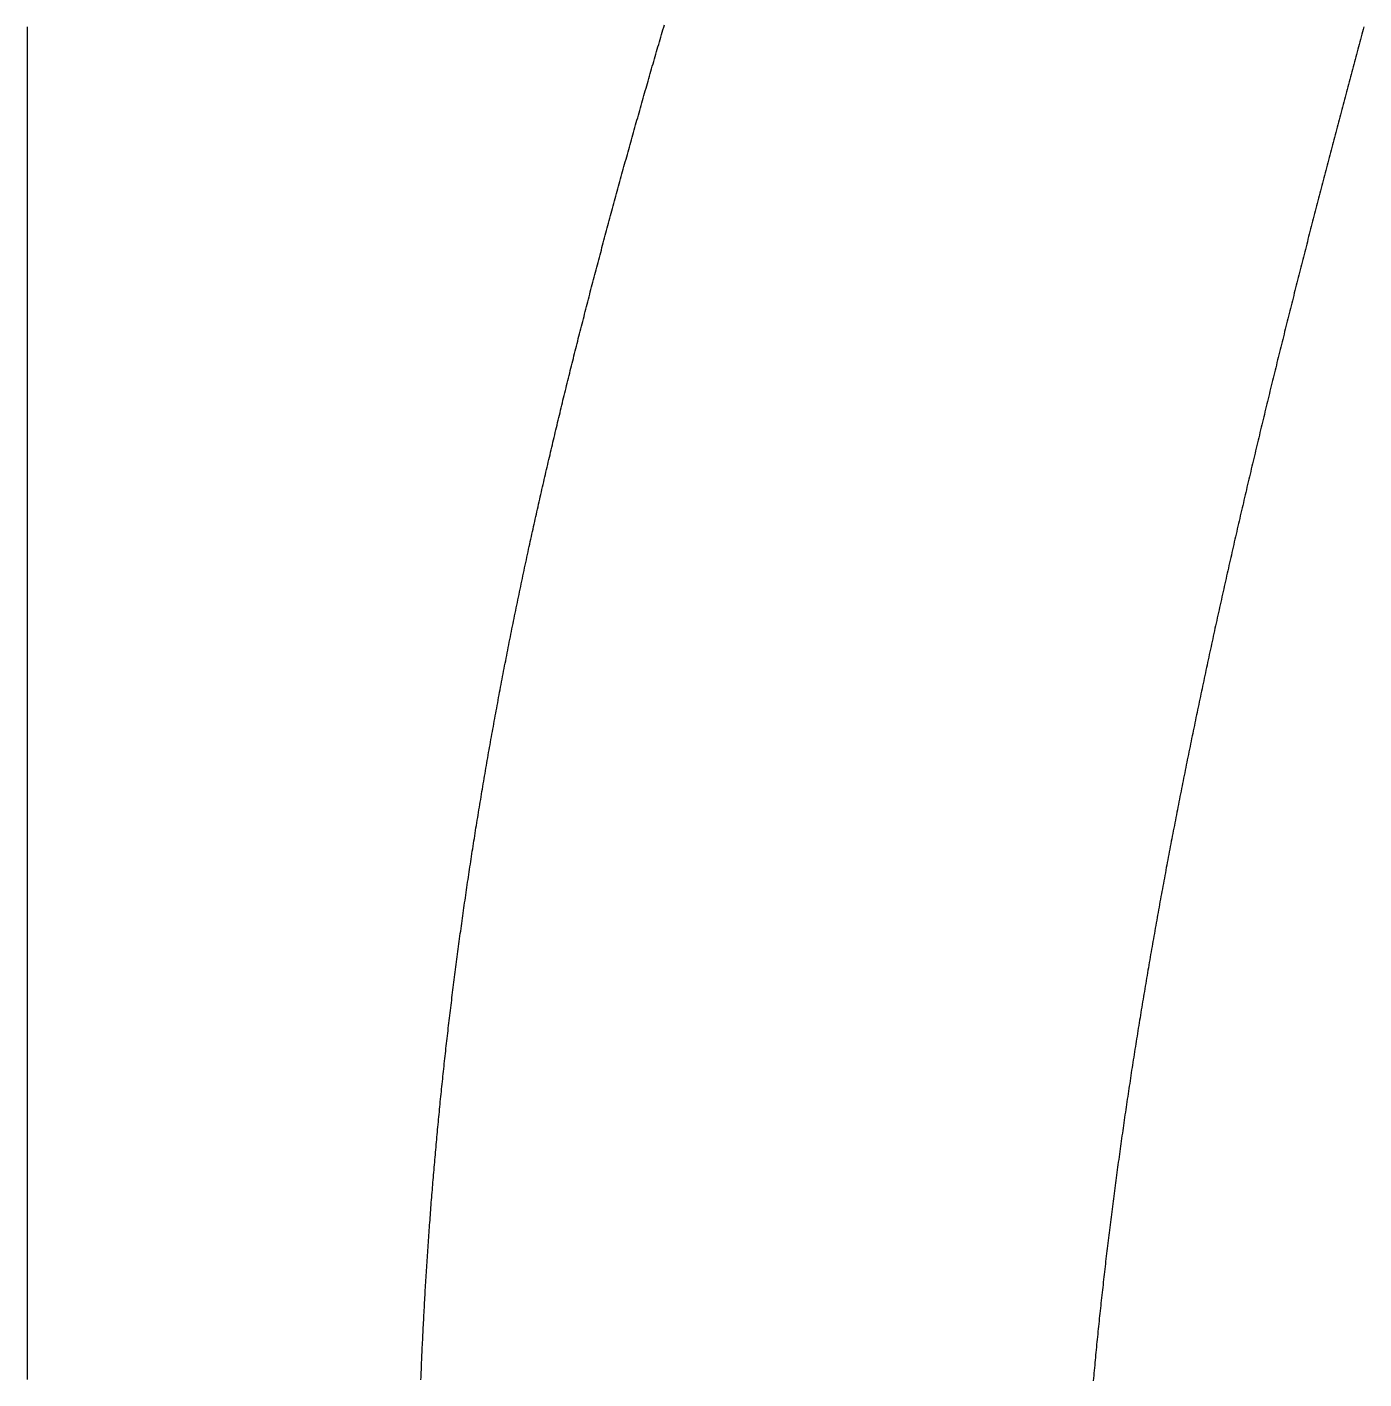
# Model space of a CAD drawing. Header units: metres. Extents: x -33 to 33, y -106 to 106.
# Drawn here: x -32.98 to -6.7, y -53.17 to -26.58 of the extents above; entities that cross this region are included whole.
import ezdxf

# ---------------------------------------------------------------- set-up
doc = ezdxf.new("R2010")
doc.units = ezdxf.units.M

msp = doc.modelspace()

# ---------------------------------------------------------------- linework, layer by layer
for points in [[(-32.98, -26.579), (-32.98, -26.629), (-32.98, -26.679), (-32.98, -26.729), (-32.98, -26.779), (-32.98, -26.829), (-32.98, -26.879), (-32.98, -26.929), (-32.98, -26.979), (-32.98, -27.029), (-32.98, -27.079), (-32.98, -27.129), (-32.98, -27.179), (-32.98, -27.229), (-32.98, -27.279), (-32.98, -27.329), (-32.98, -27.379), (-32.98, -27.429), (-32.98, -27.479), (-32.98, -27.529), (-32.98, -27.579), (-32.98, -27.629), (-32.98, -27.679), (-32.98, -27.729), (-32.98, -27.779), (-32.98, -27.829), (-32.98, -27.879), (-32.98, -27.929), (-32.98, -27.979), (-32.98, -28.029), (-32.98, -28.079), (-32.98, -28.129), (-32.98, -28.179), (-32.98, -28.229), (-32.98, -28.279), (-32.98, -28.329), (-32.98, -28.379), (-32.98, -28.429), (-32.98, -28.479), (-32.98, -28.529), (-32.98, -28.579), (-32.98, -28.629), (-32.98, -28.679), (-32.98, -28.729), (-32.98, -28.779), (-32.98, -28.829), (-32.98, -28.879), (-32.98, -28.929), (-32.98, -28.979), (-32.98, -29.029), (-32.98, -29.079), (-32.98, -29.129), (-32.98, -29.179), (-32.98, -29.229), (-32.98, -29.279), (-32.98, -29.329), (-32.98, -29.379), (-32.98, -29.429), (-32.98, -29.479), (-32.98, -29.529), (-32.98, -29.579), (-32.98, -29.629), (-32.98, -29.679), (-32.98, -29.729), (-32.98, -29.779), (-32.98, -29.829), (-32.98, -29.879), (-32.98, -29.929), (-32.98, -29.979), (-32.98, -30.029), (-32.98, -30.079), (-32.98, -30.129), (-32.98, -30.179), (-32.98, -30.229), (-32.98, -30.279), (-32.98, -30.329), (-32.98, -30.379), (-32.98, -30.429), (-32.98, -30.479), (-32.98, -30.529), (-32.98, -30.579), (-32.98, -30.629), (-32.98, -30.679), (-32.98, -30.729), (-32.98, -30.779), (-32.98, -30.829), (-32.98, -30.879), (-32.98, -30.929), (-32.98, -30.979), (-32.98, -31.029), (-32.98, -31.079), (-32.98, -31.129), (-32.98, -31.179), (-32.98, -31.229), (-32.98, -31.279), (-32.98, -31.329), (-32.98, -31.379), (-32.98, -31.429), (-32.98, -31.479), (-32.98, -31.529), (-32.98, -31.579), (-32.98, -31.629), (-32.98, -31.679), (-32.98, -31.729), (-32.98, -31.779), (-32.98, -31.829), (-32.98, -31.879), (-32.98, -31.929), (-32.98, -31.979), (-32.98, -32.029), (-32.98, -32.079), (-32.98, -32.129), (-32.98, -32.179), (-32.98, -32.229), (-32.98, -32.279), (-32.98, -32.329), (-32.98, -32.379), (-32.98, -32.429), (-32.98, -32.479), (-32.98, -32.529), (-32.98, -32.579), (-32.98, -32.629), (-32.98, -32.679), (-32.98, -32.729), (-32.98, -32.779), (-32.98, -32.829), (-32.98, -32.879), (-32.98, -32.929), (-32.98, -32.979), (-32.98, -33.029), (-32.98, -33.079), (-32.98, -33.129), (-32.98, -33.179), (-32.98, -33.229), (-32.98, -33.279), (-32.98, -33.329), (-32.98, -33.379), (-32.98, -33.429), (-32.98, -33.479), (-32.98, -33.529), (-32.98, -33.579), (-32.98, -33.629), (-32.98, -33.679), (-32.98, -33.729), (-32.98, -33.78), (-32.98, -33.83), (-32.98, -33.88), (-32.98, -33.93), (-32.98, -33.98), (-32.98, -34.03), (-32.98, -34.08), (-32.98, -34.13), (-32.98, -34.18), (-32.98, -34.23), (-32.98, -34.28), (-32.98, -34.33), (-32.98, -34.38), (-32.98, -34.43), (-32.98, -34.48), (-32.98, -34.53), (-32.98, -34.58), (-32.98, -34.63), (-32.98, -34.68), (-32.98, -34.73), (-32.98, -34.78), (-32.98, -34.83), (-32.98, -34.88), (-32.98, -34.93), (-32.98, -34.98), (-32.98, -35.03), (-32.98, -35.08), (-32.98, -35.13), (-32.98, -35.18), (-32.98, -35.23), (-32.98, -35.28), (-32.98, -35.33), (-32.98, -35.38), (-32.98, -35.43), (-32.98, -35.48), (-32.98, -35.53), (-32.98, -35.58), (-32.98, -35.63), (-32.98, -35.68), (-32.98, -35.73), (-32.98, -35.78), (-32.98, -35.83), (-32.98, -35.88), (-32.98, -35.93), (-32.98, -35.98), (-32.98, -36.03), (-32.98, -36.08), (-32.98, -36.13), (-32.98, -36.18), (-32.98, -36.23), (-32.98, -36.28), (-32.98, -36.33), (-32.98, -36.38), (-32.98, -36.43), (-32.98, -36.48), (-32.98, -36.53), (-32.98, -36.58), (-32.98, -36.63), (-32.98, -36.68), (-32.98, -36.73), (-32.98, -36.78), (-32.98, -36.83), (-32.98, -36.88), (-32.98, -36.93), (-32.98, -36.98), (-32.98, -37.03), (-32.98, -37.08), (-32.98, -37.13), (-32.98, -37.18), (-32.98, -37.23), (-32.98, -37.28), (-32.98, -37.33), (-32.98, -37.38), (-32.98, -37.43), (-32.98, -37.48), (-32.98, -37.53), (-32.98, -37.58), (-32.98, -37.63), (-32.98, -37.68), (-32.98, -37.73), (-32.98, -37.78), (-32.98, -37.83), (-32.98, -37.88), (-32.98, -37.93), (-32.98, -37.98), (-32.98, -38.03), (-32.98, -38.08), (-32.98, -38.13), (-32.98, -38.18), (-32.98, -38.23), (-32.98, -38.28), (-32.98, -38.33), (-32.98, -38.38), (-32.98, -38.43), (-32.98, -38.48), (-32.98, -38.53), (-32.98, -38.58), (-32.98, -38.63), (-32.98, -38.68), (-32.98, -38.73), (-32.98, -38.78), (-32.98, -38.83), (-32.98, -38.88), (-32.98, -38.93), (-32.98, -38.98), (-32.98, -39.03), (-32.98, -39.08), (-32.98, -39.13), (-32.98, -39.18), (-32.98, -39.23), (-32.98, -39.28), (-32.98, -39.33), (-32.98, -39.38), (-32.98, -39.43), (-32.98, -39.48), (-32.98, -39.53), (-32.98, -39.58), (-32.98, -39.63), (-32.98, -39.68), (-32.98, -39.73), (-32.98, -39.78), (-32.98, -39.83), (-32.98, -39.88), (-32.98, -39.93), (-32.98, -39.98), (-32.98, -40.03), (-32.98, -40.08), (-32.98, -40.13), (-32.98, -40.18), (-32.98, -40.23), (-32.98, -40.28), (-32.98, -40.33), (-32.98, -40.38), (-32.98, -40.43), (-32.98, -40.48), (-32.98, -40.53), (-32.98, -40.58), (-32.98, -40.63), (-32.98, -40.68), (-32.98, -40.73), (-32.98, -40.78), (-32.98, -40.83), (-32.98, -40.88), (-32.98, -40.93), (-32.98, -40.98), (-32.98, -41.03), (-32.98, -41.08), (-32.98, -41.13), (-32.98, -41.18), (-32.98, -41.23), (-32.98, -41.281), (-32.98, -41.331), (-32.98, -41.381), (-32.98, -41.431), (-32.98, -41.481), (-32.98, -41.531), (-32.98, -41.581), (-32.98, -41.631), (-32.98, -41.681), (-32.98, -41.731), (-32.98, -41.781), (-32.98, -41.831), (-32.98, -41.881), (-32.98, -41.931), (-32.98, -41.981), (-32.98, -42.031), (-32.98, -42.081), (-32.98, -42.131), (-32.98, -42.181), (-32.98, -42.231), (-32.98, -42.281), (-32.98, -42.331), (-32.98, -42.381), (-32.98, -42.431), (-32.98, -42.481), (-32.98, -42.531), (-32.98, -42.581), (-32.98, -42.631), (-32.98, -42.681), (-32.98, -42.731), (-32.98, -42.781), (-32.98, -42.831), (-32.98, -42.881), (-32.98, -42.931), (-32.98, -42.981), (-32.98, -43.031), (-32.98, -43.081), (-32.98, -43.131), (-32.98, -43.181), (-32.98, -43.231), (-32.98, -43.281), (-32.98, -43.331), (-32.98, -43.381), (-32.98, -43.431), (-32.98, -43.481), (-32.98, -43.531), (-32.98, -43.581), (-32.98, -43.631), (-32.98, -43.681), (-32.98, -43.731), (-32.98, -43.781), (-32.98, -43.831), (-32.98, -43.881), (-32.98, -43.931), (-32.98, -43.981), (-32.98, -44.031), (-32.98, -44.081), (-32.98, -44.131), (-32.98, -44.181), (-32.98, -44.231), (-32.98, -44.281), (-32.98, -44.331), (-32.98, -44.381), (-32.98, -44.431), (-32.98, -44.481), (-32.98, -44.531), (-32.98, -44.581), (-32.98, -44.631), (-32.98, -44.681), (-32.98, -44.731), (-32.98, -44.781), (-32.98, -44.831), (-32.98, -44.881), (-32.98, -44.931), (-32.98, -44.981), (-32.98, -45.031), (-32.98, -45.081), (-32.98, -45.131), (-32.98, -45.181), (-32.98, -45.231), (-32.98, -45.281), (-32.98, -45.331), (-32.98, -45.381), (-32.98, -45.431), (-32.98, -45.481), (-32.98, -45.531), (-32.98, -45.581), (-32.98, -45.631), (-32.98, -45.681), (-32.98, -45.731), (-32.98, -45.781), (-32.98, -45.831), (-32.98, -45.881), (-32.98, -45.931), (-32.98, -45.981), (-32.98, -46.031), (-32.98, -46.081), (-32.98, -46.131), (-32.98, -46.181), (-32.98, -46.231), (-32.98, -46.281), (-32.98, -46.331), (-32.98, -46.381), (-32.98, -46.431), (-32.98, -46.481), (-32.98, -46.531), (-32.98, -46.581), (-32.98, -46.631), (-32.98, -46.681), (-32.98, -46.731), (-32.98, -46.781), (-32.98, -46.831), (-32.98, -46.881), (-32.98, -46.931), (-32.98, -46.981), (-32.98, -47.031), (-32.98, -47.081), (-32.98, -47.131), (-32.98, -47.181), (-32.98, -47.231), (-32.98, -47.281), (-32.98, -47.331), (-32.98, -47.381), (-32.98, -47.431), (-32.98, -47.481), (-32.98, -47.531), (-32.98, -47.581), (-32.98, -47.631), (-32.98, -47.681), (-32.98, -47.731), (-32.98, -47.781), (-32.98, -47.831), (-32.98, -47.881), (-32.98, -47.931), (-32.98, -47.981), (-32.98, -48.031), (-32.98, -48.081), (-32.98, -48.131), (-32.98, -48.181), (-32.98, -48.231), (-32.98, -48.281), (-32.98, -48.331), (-32.98, -48.381), (-32.98, -48.431), (-32.98, -48.481), (-32.98, -48.531), (-32.98, -48.581), (-32.98, -48.631), (-32.98, -48.681), (-32.98, -48.731), (-32.98, -48.782), (-32.98, -48.832), (-32.98, -48.882), (-32.98, -48.932), (-32.98, -48.982), (-32.98, -49.032), (-32.98, -49.082), (-32.98, -49.132), (-32.98, -49.182), (-32.98, -49.232), (-32.98, -49.282), (-32.98, -49.332), (-32.98, -49.382), (-32.98, -49.432), (-32.98, -49.482), (-32.98, -49.532), (-32.98, -49.582), (-32.98, -49.632), (-32.98, -49.682), (-32.98, -49.732), (-32.98, -49.782), (-32.98, -49.832), (-32.98, -49.882), (-32.98, -49.932), (-32.98, -49.982), (-32.98, -50.032), (-32.98, -50.082), (-32.98, -50.132), (-32.98, -50.182), (-32.98, -50.232), (-32.98, -50.282), (-32.98, -50.332), (-32.98, -50.382), (-32.98, -50.432), (-32.98, -50.482), (-32.98, -50.532), (-32.98, -50.582), (-32.98, -50.632), (-32.98, -50.682), (-32.98, -50.732), (-32.98, -50.782), (-32.98, -50.832), (-32.98, -50.882), (-32.98, -50.932), (-32.98, -50.982), (-32.98, -51.032), (-32.98, -51.082), (-32.98, -51.132), (-32.98, -51.182), (-32.98, -51.232), (-32.98, -51.282), (-32.98, -51.332), (-32.98, -51.382), (-32.98, -51.432), (-32.98, -51.482), (-32.98, -51.532), (-32.98, -51.582), (-32.98, -51.632), (-32.98, -51.682), (-32.98, -51.732), (-32.98, -51.782), (-32.98, -51.832), (-32.98, -51.882), (-32.98, -51.932), (-32.98, -51.982), (-32.98, -52.032), (-32.98, -52.082), (-32.98, -52.132), (-32.98, -52.182), (-32.98, -52.232), (-32.98, -52.282), (-32.98, -52.332), (-32.98, -52.382), (-32.98, -52.432), (-32.98, -52.482), (-32.98, -52.532), (-32.98, -52.582), (-32.98, -52.632), (-32.98, -52.682), (-32.98, -52.732), (-32.98, -52.782), (-32.98, -52.832), (-32.98, -52.882), (-32.98, -52.932), (-32.98, -52.982), (-32.98, -53.032), (-32.98, -53.082), (-32.98, -53.132), (-32.98, -53.182)], [(-23.108, -36.799), (-23.098, -36.751), (-23.087, -36.702), (-23.076, -36.653), (-23.065, -36.604), (-23.055, -36.555), (-23.044, -36.506), (-23.033, -36.457), (-23.022, -36.409), (-23.012, -36.36), (-23.001, -36.311), (-22.99, -36.262), (-22.979, -36.213), (-22.968, -36.165), (-22.957, -36.116), (-22.946, -36.067), (-22.935, -36.018), (-22.924, -35.969), (-22.913, -35.921), (-22.902, -35.872), (-22.891, -35.823), (-22.88, -35.774), (-22.869, -35.726), (-22.858, -35.677), (-22.847, -35.628), (-22.835, -35.579), (-22.824, -35.531), (-22.813, -35.482), (-22.802, -35.433), (-22.791, -35.384), (-22.779, -35.336), (-22.768, -35.287), (-22.757, -35.238), (-22.746, -35.189), (-22.734, -35.141), (-22.723, -35.092), (-22.711, -35.043), (-22.7, -34.995), (-22.689, -34.946), (-22.677, -34.897), (-22.666, -34.849), (-22.654, -34.8), (-22.643, -34.751), (-22.631, -34.703), (-22.62, -34.654), (-22.608, -34.605), (-22.597, -34.557), (-22.585, -34.508), (-22.573, -34.46), (-22.562, -34.411), (-22.55, -34.362), (-22.539, -34.314), (-22.527, -34.265), (-22.515, -34.216), (-22.503, -34.168), (-22.492, -34.119), (-22.48, -34.071), (-22.468, -34.022), (-22.456, -33.973), (-22.445, -33.925), (-22.433, -33.876), (-22.421, -33.828), (-22.409, -33.779), (-22.397, -33.731), (-22.385, -33.682), (-22.373, -33.634), (-22.361, -33.585), (-22.349, -33.536), (-22.337, -33.488), (-22.326, -33.439), (-22.313, -33.391), (-22.301, -33.342), (-22.289, -33.294), (-22.277, -33.245), (-22.265, -33.197), (-22.253, -33.148), (-22.241, -33.1), (-22.229, -33.051), (-22.217, -33.003), (-22.205, -32.954), (-22.192, -32.906), (-22.18, -32.857), (-22.168, -32.809), (-22.156, -32.76), (-22.144, -32.712), (-22.131, -32.664), (-22.119, -32.615), (-22.107, -32.567), (-22.094, -32.518), (-22.082, -32.47), (-22.07, -32.421), (-22.057, -32.373), (-22.045, -32.324), (-22.032, -32.276), (-22.02, -32.228), (-22.008, -32.179), (-21.995, -32.131), (-21.983, -32.082), (-21.97, -32.034), (-21.958, -31.986), (-21.945, -31.937), (-21.933, -31.889), (-21.92, -31.84), (-21.908, -31.792), (-21.895, -31.744), (-21.882, -31.695), (-21.87, -31.647), (-21.857, -31.599), (-21.844, -31.55), (-21.832, -31.502), (-21.819, -31.454), (-21.806, -31.405), (-21.794, -31.357), (-21.781, -31.308), (-21.768, -31.26), (-21.755, -31.212), (-21.743, -31.163), (-21.73, -31.115), (-21.717, -31.067), (-21.704, -31.019), (-21.691, -30.97), (-21.679, -30.922), (-21.666, -30.874), (-21.653, -30.825), (-21.64, -30.777), (-21.627, -30.729), (-21.614, -30.68), (-21.601, -30.632), (-21.588, -30.584), (-21.575, -30.536), (-21.562, -30.487), (-21.549, -30.439), (-21.536, -30.391), (-21.523, -30.343), (-21.51, -30.294), (-21.497, -30.246), (-21.484, -30.198), (-21.471, -30.15), (-21.458, -30.101), (-21.445, -30.053), (-21.432, -30.005), (-21.418, -29.957), (-21.405, -29.908), (-21.392, -29.86), (-21.379, -29.812), (-21.366, -29.764), (-21.353, -29.716), (-21.339, -29.667), (-21.326, -29.619), (-21.313, -29.571), (-21.3, -29.523), (-21.286, -29.474), (-21.273, -29.426), (-21.26, -29.378), (-21.246, -29.33), (-21.233, -29.282), (-21.22, -29.234), (-21.206, -29.185), (-21.193, -29.137), (-21.18, -29.089), (-21.166, -29.041), (-21.153, -28.993), (-21.139, -28.945), (-21.126, -28.896), (-21.112, -28.848), (-21.099, -28.8), (-21.085, -28.752), (-21.072, -28.704), (-21.058, -28.656), (-21.045, -28.608), (-21.031, -28.559), (-21.018, -28.511), (-21.004, -28.463), (-20.991, -28.415), (-20.977, -28.367), (-20.963, -28.319), (-20.95, -28.271), (-20.936, -28.223), (-20.923, -28.175), (-20.909, -28.126), (-20.895, -28.078), (-20.882, -28.03), (-20.868, -27.982), (-20.854, -27.934), (-20.841, -27.886), (-20.827, -27.838), (-20.813, -27.79), (-20.799, -27.742), (-20.786, -27.694), (-20.772, -27.646), (-20.758, -27.598), (-20.744, -27.55), (-20.731, -27.501), (-20.717, -27.453), (-20.703, -27.405), (-20.689, -27.357), (-20.675, -27.309), (-20.661, -27.261), (-20.647, -27.213), (-20.634, -27.165), (-20.62, -27.117), (-20.606, -27.069), (-20.592, -27.021), (-20.578, -26.973), (-20.564, -26.925), (-20.55, -26.877), (-20.536, -26.829), (-20.522, -26.781), (-20.508, -26.733), (-20.494, -26.685), (-20.48, -26.637), (-20.466, -26.589), (-20.452, -26.541)], [(-6.701, -26.581), (-6.714, -26.63), (-6.728, -26.679), (-6.741, -26.728), (-6.754, -26.777), (-6.767, -26.827), (-6.78, -26.876), (-6.794, -26.925), (-6.807, -26.974), (-6.82, -27.023), (-6.833, -27.072), (-6.846, -27.122), (-6.86, -27.171), (-6.873, -27.22), (-6.886, -27.269), (-6.899, -27.319), (-6.912, -27.368), (-6.926, -27.417), (-6.939, -27.467), (-6.952, -27.516), (-6.965, -27.566), (-6.978, -27.615), (-6.992, -27.664), (-7.005, -27.714), (-7.018, -27.763), (-7.031, -27.813), (-7.044, -27.862), (-7.057, -27.912), (-7.071, -27.961), (-7.084, -28.011), (-7.097, -28.06), (-7.11, -28.11), (-7.123, -28.159), (-7.136, -28.209), (-7.149, -28.258), (-7.163, -28.308), (-7.176, -28.358), (-7.189, -28.407), (-7.202, -28.457), (-7.215, -28.507), (-7.228, -28.556), (-7.241, -28.606), (-7.254, -28.656), (-7.267, -28.705), (-7.281, -28.755), (-7.294, -28.805), (-7.307, -28.855), (-7.32, -28.904), (-7.333, -28.954), (-7.346, -29.004), (-7.359, -29.054), (-7.372, -29.104), (-7.385, -29.153), (-7.398, -29.203), (-7.411, -29.253), (-7.424, -29.303), (-7.437, -29.353), (-7.45, -29.403), (-7.464, -29.453), (-7.477, -29.503), (-7.49, -29.553), (-7.503, -29.603), (-7.516, -29.653), (-7.529, -29.703), (-7.542, -29.753), (-7.555, -29.803), (-7.568, -29.853), (-7.581, -29.903), (-7.594, -29.953), (-7.607, -30.003), (-7.62, -30.053), (-7.633, -30.103), (-7.645, -30.153), (-7.658, -30.203), (-7.671, -30.254), (-7.684, -30.304), (-7.697, -30.354), (-7.71, -30.404), (-7.723, -30.454), (-7.736, -30.505), (-7.749, -30.555), (-7.762, -30.605), (-7.775, -30.655), (-7.788, -30.706), (-7.801, -30.756), (-7.813, -30.806), (-7.826, -30.856), (-7.839, -30.907), (-7.852, -30.957), (-7.865, -31.007), (-7.878, -31.058), (-7.891, -31.108), (-7.903, -31.158), (-7.916, -31.209), (-7.929, -31.259), (-7.942, -31.31), (-7.955, -31.36), (-7.968, -31.41), (-7.98, -31.461), (-7.993, -31.511), (-8.006, -31.562), (-8.019, -31.612), (-8.031, -31.663), (-8.044, -31.713), (-8.057, -31.764), (-8.07, -31.814), (-8.082, -31.865), (-8.095, -31.915), (-8.108, -31.966), (-8.121, -32.016), (-8.133, -32.067), (-8.146, -32.118), (-8.159, -32.168), (-8.171, -32.219), (-8.184, -32.269), (-8.197, -32.32), (-8.209, -32.371), (-8.222, -32.421), (-8.235, -32.472), (-8.247, -32.523), (-8.26, -32.573), (-8.272, -32.624), (-8.285, -32.675), (-8.298, -32.726), (-8.31, -32.776), (-8.323, -32.827), (-8.335, -32.878), (-8.348, -32.929), (-8.36, -32.979), (-8.373, -33.03), (-8.386, -33.081), (-8.398, -33.132), (-8.411, -33.183), (-8.423, -33.233), (-8.436, -33.284), (-8.448, -33.335), (-8.461, -33.386), (-8.473, -33.437), (-8.486, -33.488), (-8.498, -33.538), (-8.51, -33.589), (-8.523, -33.64), (-8.535, -33.691), (-8.548, -33.742), (-8.56, -33.793), (-8.572, -33.844), (-8.585, -33.895), (-8.597, -33.946), (-8.61, -33.997), (-8.622, -34.048), (-8.634, -34.099), (-8.647, -34.15), (-8.659, -34.201), (-8.671, -34.252), (-8.684, -34.303), (-8.696, -34.354), (-8.708, -34.405), (-8.72, -34.456), (-8.733, -34.507), (-8.745, -34.558), (-8.757, -34.609), (-8.769, -34.66), (-8.782, -34.711), (-8.794, -34.762), (-8.806, -34.813), (-8.818, -34.865), (-8.83, -34.916), (-8.842, -34.967), (-8.855, -35.018), (-8.867, -35.069), (-8.879, -35.12), (-8.891, -35.171), (-8.903, -35.223), (-8.915, -35.274), (-8.927, -35.325), (-8.939, -35.376), (-8.951, -35.427), (-8.963, -35.478), (-8.975, -35.53), (-8.988, -35.581), (-9, -35.632), (-9.012, -35.683), (-9.024, -35.735), (-9.035, -35.786), (-9.047, -35.837), (-9.059, -35.888), (-9.071, -35.94), (-9.083, -35.991), (-9.095, -36.042), (-9.107, -36.094), (-9.119, -36.145), (-9.131, -36.196), (-9.143, -36.247), (-9.155, -36.299), (-9.166, -36.35), (-9.178, -36.401), (-9.19, -36.453), (-9.202, -36.504), (-9.214, -36.556), (-9.225, -36.607), (-9.237, -36.658), (-9.249, -36.71), (-9.261, -36.761), (-9.272, -36.812), (-9.284, -36.864), (-9.296, -36.915), (-9.307, -36.967), (-9.319, -37.018), (-9.331, -37.069), (-9.342, -37.121), (-9.354, -37.172), (-9.366, -37.224), (-9.377, -37.275), (-9.389, -37.327), (-9.4, -37.378), (-9.412, -37.43), (-9.424, -37.481), (-9.435, -37.533), (-9.447, -37.584), (-9.458, -37.635), (-9.47, -37.687), (-9.481, -37.738), (-9.492, -37.79), (-9.504, -37.841), (-9.515, -37.893), (-9.527, -37.945), (-9.538, -37.996), (-9.55, -38.048), (-9.561, -38.099), (-9.572, -38.151), (-9.584, -38.202), (-9.595, -38.254), (-9.606, -38.305), (-9.618, -38.357), (-9.629, -38.408), (-9.64, -38.46), (-9.651, -38.512), (-9.663, -38.563), (-9.674, -38.615), (-9.685, -38.666), (-9.696, -38.718), (-9.707, -38.769), (-9.719, -38.821), (-9.73, -38.873), (-9.741, -38.924), (-9.752, -38.976), (-9.763, -39.028), (-9.774, -39.079), (-9.785, -39.131), (-9.796, -39.182), (-9.807, -39.234), (-9.818, -39.286), (-9.829, -39.337), (-9.84, -39.389), (-9.851, -39.441), (-9.862, -39.492), (-9.873, -39.544), (-9.884, -39.596), (-9.895, -39.647), (-9.906, -39.699), (-9.917, -39.751), (-9.928, -39.802), (-9.939, -39.854), (-9.949, -39.906), (-9.96, -39.957), (-9.971, -40.009), (-9.982, -40.061), (-9.993, -40.112), (-10.003, -40.164), (-10.014, -40.216), (-10.025, -40.268), (-10.035, -40.319), (-10.046, -40.371), (-10.057, -40.423), (-10.067, -40.474), (-10.078, -40.526), (-10.089, -40.578), (-10.099, -40.63), (-10.11, -40.681), (-10.12, -40.733), (-10.131, -40.785), (-10.141, -40.836), (-10.152, -40.888), (-10.162, -40.94), (-10.173, -40.992), (-10.183, -41.043), (-10.194, -41.095), (-10.204, -41.147), (-10.215, -41.199), (-10.225, -41.25), (-10.235, -41.302), (-10.246, -41.354), (-10.256, -41.406), (-10.266, -41.457), (-10.276, -41.509), (-10.287, -41.561), (-10.297, -41.613), (-10.307, -41.664), (-10.317, -41.716), (-10.328, -41.768), (-10.338, -41.82), (-10.348, -41.872), (-10.358, -41.923), (-10.368, -41.975), (-10.378, -42.027), (-10.388, -42.079), (-10.398, -42.13), (-10.408, -42.182), (-10.418, -42.234), (-10.428, -42.286), (-10.438, -42.338), (-10.448, -42.389), (-10.458, -42.441), (-10.468, -42.493), (-10.478, -42.545), (-10.488, -42.597), (-10.498, -42.648), (-10.508, -42.7), (-10.518, -42.752), (-10.527, -42.804), (-10.537, -42.855), (-10.547, -42.907), (-10.557, -42.959), (-10.566, -43.011), (-10.576, -43.063), (-10.586, -43.114), (-10.596, -43.166), (-10.605, -43.218), (-10.615, -43.27), (-10.624, -43.322), (-10.634, -43.373), (-10.644, -43.425), (-10.653, -43.477), (-10.663, -43.529), (-10.672, -43.581), (-10.682, -43.632), (-10.691, -43.684), (-10.7, -43.736), (-10.71, -43.788), (-10.719, -43.84), (-10.729, -43.891), (-10.738, -43.943), (-10.747, -43.995), (-10.757, -44.047), (-10.766, -44.098), (-10.775, -44.15), (-10.784, -44.202), (-10.794, -44.254), (-10.803, -44.306), (-10.812, -44.357), (-10.821, -44.409), (-10.83, -44.461), (-10.84, -44.513), (-10.849, -44.564), (-10.858, -44.616), (-10.867, -44.668), (-10.876, -44.72), (-10.885, -44.772), (-10.894, -44.823), (-10.903, -44.875), (-10.912, -44.927), (-10.921, -44.979), (-10.93, -45.03), (-10.938, -45.082), (-10.947, -45.134), (-10.956, -45.186), (-10.965, -45.237), (-10.974, -45.289), (-10.982, -45.341), (-10.991, -45.393), (-11, -45.444), (-11.009, -45.496), (-11.017, -45.548), (-11.026, -45.6), (-11.035, -45.651), (-11.043, -45.703), (-11.052, -45.755), (-11.06, -45.807), (-11.069, -45.858), (-11.077, -45.91), (-11.086, -45.962), (-11.094, -46.014), (-11.103, -46.065), (-11.111, -46.117), (-11.12, -46.169), (-11.128, -46.22), (-11.136, -46.272), (-11.145, -46.324), (-11.153, -46.376), (-11.161, -46.427), (-11.169, -46.479), (-11.178, -46.531), (-11.186, -46.582), (-11.194, -46.634), (-11.202, -46.686), (-11.21, -46.737), (-11.218, -46.789), (-11.227, -46.841), (-11.235, -46.892), (-11.243, -46.944), (-11.251, -46.996), (-11.259, -47.047), (-11.267, -47.099), (-11.275, -47.151), (-11.282, -47.202), (-11.29, -47.254), (-11.298, -47.306), (-11.306, -47.357), (-11.314, -47.409), (-11.322, -47.461), (-11.329, -47.512), (-11.337, -47.564), (-11.345, -47.615), (-11.353, -47.667), (-11.36, -47.719), (-11.368, -47.77), (-11.375, -47.822), (-11.383, -47.874), (-11.391, -47.925), (-11.398, -47.977), (-11.406, -48.028), (-11.413, -48.08), (-11.421, -48.131), (-11.428, -48.183), (-11.435, -48.235), (-11.443, -48.286), (-11.45, -48.338), (-11.457, -48.389), (-11.465, -48.441), (-11.472, -48.492), (-11.479, -48.544), (-11.487, -48.595), (-11.494, -48.647), (-11.501, -48.698), (-11.508, -48.75), (-11.515, -48.801), (-11.522, -48.853), (-11.529, -48.904), (-11.536, -48.956), (-11.543, -49.007), (-11.55, -49.059), (-11.557, -49.11), (-11.564, -49.162), (-11.571, -49.213), (-11.578, -49.265), (-11.585, -49.316), (-11.592, -49.368), (-11.599, -49.419), (-11.605, -49.471), (-11.612, -49.522), (-11.619, -49.573), (-11.625, -49.625), (-11.632, -49.676), (-11.639, -49.728), (-11.645, -49.779), (-11.652, -49.83), (-11.658, -49.882), (-11.665, -49.933), (-11.672, -49.985), (-11.678, -50.036), (-11.684, -50.087), (-11.691, -50.139), (-11.697, -50.19), (-11.704, -50.241), (-11.71, -50.293), (-11.716, -50.344), (-11.722, -50.395), (-11.729, -50.447), (-11.735, -50.498), (-11.741, -50.549), (-11.747, -50.601), (-11.753, -50.652), (-11.76, -50.703), (-11.766, -50.754), (-11.772, -50.806), (-11.778, -50.857), (-11.784, -50.908), (-11.79, -50.959), (-11.796, -51.011), (-11.801, -51.062), (-11.807, -51.113), (-11.813, -51.164), (-11.819, -51.215), (-11.825, -51.267), (-11.83, -51.318), (-11.836, -51.369), (-11.842, -51.42), (-11.848, -51.471), (-11.853, -51.522), (-11.859, -51.574), (-11.864, -51.625), (-11.87, -51.676), (-11.875, -51.727), (-11.881, -51.778), (-11.886, -51.829), (-11.892, -51.88), (-11.897, -51.931), (-11.903, -51.982), (-11.908, -52.034), (-11.913, -52.085), (-11.919, -52.136), (-11.924, -52.187), (-11.929, -52.238), (-11.934, -52.289), (-11.939, -52.34), (-11.944, -52.391), (-11.95, -52.442), (-11.955, -52.493), (-11.96, -52.544), (-11.965, -52.595), (-11.97, -52.646), (-11.975, -52.697), (-11.98, -52.748), (-11.984, -52.799), (-11.989, -52.849), (-11.994, -52.9), (-11.999, -52.951), (-12.004, -53.002), (-12.008, -53.053), (-12.013, -53.104), (-12.018, -53.155), (-12.022, -53.206)], [(-25.237, -53.185), (-25.235, -53.136), (-25.233, -53.087), (-25.231, -53.038), (-25.229, -52.99), (-25.227, -52.941), (-25.225, -52.892), (-25.223, -52.843), (-25.221, -52.794), (-25.219, -52.745), (-25.217, -52.696), (-25.214, -52.647), (-25.212, -52.598), (-25.21, -52.549), (-25.208, -52.501), (-25.205, -52.452), (-25.203, -52.403), (-25.201, -52.354), (-25.198, -52.305), (-25.196, -52.256), (-25.193, -52.207), (-25.191, -52.158), (-25.188, -52.109), (-25.186, -52.06), (-25.183, -52.011), (-25.181, -51.962), (-25.178, -51.913), (-25.176, -51.864), (-25.173, -51.815), (-25.17, -51.766), (-25.168, -51.717), (-25.165, -51.668), (-25.162, -51.619), (-25.159, -51.569), (-25.156, -51.52), (-25.154, -51.471), (-25.151, -51.422), (-25.148, -51.373), (-25.145, -51.324), (-25.142, -51.275), (-25.139, -51.226), (-25.136, -51.177), (-25.133, -51.128), (-25.13, -51.078), (-25.127, -51.029), (-25.124, -50.98), (-25.12, -50.931), (-25.117, -50.882), (-25.114, -50.833), (-25.111, -50.783), (-25.108, -50.734), (-25.104, -50.685), (-25.101, -50.636), (-25.098, -50.587), (-25.094, -50.537), (-25.091, -50.488), (-25.087, -50.439), (-25.084, -50.39), (-25.08, -50.34), (-25.077, -50.291), (-25.073, -50.242), (-25.07, -50.193), (-25.066, -50.143), (-25.063, -50.094), (-25.059, -50.045), (-25.055, -49.995), (-25.052, -49.946), (-25.048, -49.897), (-25.044, -49.848), (-25.04, -49.798), (-25.036, -49.749), (-25.033, -49.699), (-25.029, -49.65), (-25.025, -49.601), (-25.021, -49.551), (-25.017, -49.502), (-25.013, -49.453), (-25.009, -49.403), (-25.005, -49.354), (-25.001, -49.304), (-24.997, -49.255), (-24.993, -49.205), (-24.988, -49.156), (-24.984, -49.107), (-24.98, -49.057), (-24.976, -49.008), (-24.972, -48.958), (-24.967, -48.909), (-24.963, -48.859), (-24.959, -48.81), (-24.954, -48.76), (-24.95, -48.711), (-24.945, -48.661), (-24.941, -48.611), (-24.936, -48.562), (-24.932, -48.512), (-24.927, -48.463), (-24.923, -48.413), (-24.918, -48.364), (-24.914, -48.314), (-24.909, -48.264), (-24.904, -48.215), (-24.899, -48.165), (-24.895, -48.115), (-24.89, -48.066), (-24.885, -48.016), (-24.88, -47.966), (-24.875, -47.917), (-24.871, -47.867), (-24.866, -47.817), (-24.861, -47.768), (-24.856, -47.718), (-24.851, -47.668), (-24.846, -47.618), (-24.841, -47.569), (-24.835, -47.519), (-24.83, -47.469), (-24.825, -47.419), (-24.82, -47.37), (-24.815, -47.32), (-24.81, -47.27), (-24.804, -47.22), (-24.799, -47.17), (-24.794, -47.121), (-24.788, -47.071), (-24.783, -47.021), (-24.778, -46.971), (-24.772, -46.921), (-24.767, -46.871), (-24.761, -46.821), (-24.756, -46.771), (-24.75, -46.721), (-24.745, -46.672), (-24.739, -46.622), (-24.733, -46.572), (-24.728, -46.522), (-24.722, -46.472), (-24.716, -46.422), (-24.71, -46.372), (-24.705, -46.322), (-24.699, -46.272), (-24.693, -46.222), (-24.687, -46.172), (-24.681, -46.122), (-24.675, -46.072), (-24.669, -46.021), (-24.663, -45.971), (-24.657, -45.921), (-24.651, -45.871), (-24.645, -45.821), (-24.639, -45.771), (-24.633, -45.721), (-24.627, -45.671), (-24.621, -45.621), (-24.614, -45.57), (-24.608, -45.52), (-24.602, -45.47), (-24.596, -45.42), (-24.589, -45.37), (-24.583, -45.319), (-24.576, -45.269), (-24.57, -45.219), (-24.564, -45.169), (-24.557, -45.118), (-24.551, -45.068), (-24.544, -45.018), (-24.537, -44.967), (-24.531, -44.917), (-24.524, -44.867), (-24.518, -44.817), (-24.511, -44.766), (-24.504, -44.716), (-24.497, -44.665), (-24.491, -44.615), (-24.484, -44.565), (-24.477, -44.514), (-24.47, -44.464), (-24.463, -44.413), (-24.456, -44.363), (-24.449, -44.312), (-24.442, -44.262), (-24.435, -44.212), (-24.428, -44.161), (-24.421, -44.111), (-24.414, -44.06), (-24.407, -44.009), (-24.4, -43.959), (-24.393, -43.908), (-24.385, -43.858), (-24.378, -43.807), (-24.371, -43.757), (-24.364, -43.706), (-24.356, -43.655), (-24.349, -43.605), (-24.341, -43.554), (-24.334, -43.504), (-24.326, -43.453), (-24.319, -43.402), (-24.311, -43.351), (-24.304, -43.301), (-24.296, -43.25), (-24.289, -43.199), (-24.281, -43.149), (-24.273, -43.098), (-24.266, -43.047), (-24.258, -42.996), (-24.25, -42.945), (-24.242, -42.895), (-24.235, -42.844), (-24.227, -42.793), (-24.219, -42.742), (-24.211, -42.691), (-24.203, -42.64), (-24.195, -42.59), (-24.187, -42.539), (-24.179, -42.488), (-24.171, -42.437), (-24.163, -42.386), (-24.155, -42.335), (-24.147, -42.284), (-24.138, -42.233), (-24.13, -42.182), (-24.122, -42.131), (-24.114, -42.08), (-24.105, -42.029), (-24.097, -41.978), (-24.089, -41.927), (-24.08, -41.876), (-24.072, -41.825), (-24.063, -41.774), (-24.055, -41.723), (-24.046, -41.671), (-24.038, -41.62), (-24.029, -41.569), (-24.021, -41.518), (-24.012, -41.467), (-24.003, -41.416), (-23.995, -41.364), (-23.986, -41.313), (-23.977, -41.262), (-23.968, -41.211), (-23.96, -41.159), (-23.951, -41.108), (-23.942, -41.057), (-23.933, -41.005), (-23.924, -40.954), (-23.915, -40.903), (-23.906, -40.851), (-23.897, -40.8), (-23.888, -40.749), (-23.879, -40.697), (-23.87, -40.646), (-23.861, -40.595), (-23.851, -40.543), (-23.842, -40.492), (-23.833, -40.44), (-23.824, -40.389), (-23.814, -40.337), (-23.805, -40.286), (-23.796, -40.234), (-23.786, -40.183), (-23.777, -40.131), (-23.767, -40.08), (-23.758, -40.028), (-23.748, -39.976), (-23.739, -39.925), (-23.729, -39.873), (-23.719, -39.821), (-23.71, -39.77), (-23.7, -39.718), (-23.69, -39.666), (-23.681, -39.615), (-23.671, -39.563), (-23.661, -39.511), (-23.651, -39.46), (-23.641, -39.408), (-23.632, -39.356), (-23.622, -39.304), (-23.612, -39.252), (-23.602, -39.201), (-23.592, -39.149), (-23.582, -39.097), (-23.571, -39.045), (-23.561, -38.993), (-23.551, -38.941), (-23.541, -38.889), (-23.531, -38.837), (-23.521, -38.785), (-23.51, -38.733), (-23.5, -38.681), (-23.49, -38.629), (-23.479, -38.577), (-23.469, -38.525), (-23.458, -38.473), (-23.448, -38.421), (-23.438, -38.369), (-23.427, -38.317), (-23.416, -38.265), (-23.406, -38.213), (-23.395, -38.161), (-23.385, -38.109), (-23.374, -38.056), (-23.363, -38.004), (-23.352, -37.952), (-23.342, -37.9), (-23.331, -37.848), (-23.32, -37.795), (-23.309, -37.743), (-23.298, -37.691), (-23.287, -37.639), (-23.276, -37.586), (-23.265, -37.534), (-23.254, -37.482), (-23.243, -37.429), (-23.232, -37.377), (-23.221, -37.324), (-23.21, -37.272), (-23.199, -37.22), (-23.188, -37.167), (-23.176, -37.115), (-23.165, -37.062), (-23.154, -37.01), (-23.142, -36.957), (-23.131, -36.905), (-23.12, -36.852), (-23.108, -36.799)]]:
    msp.add_lwpolyline(points)

doc.saveas('drawing.dxf')
